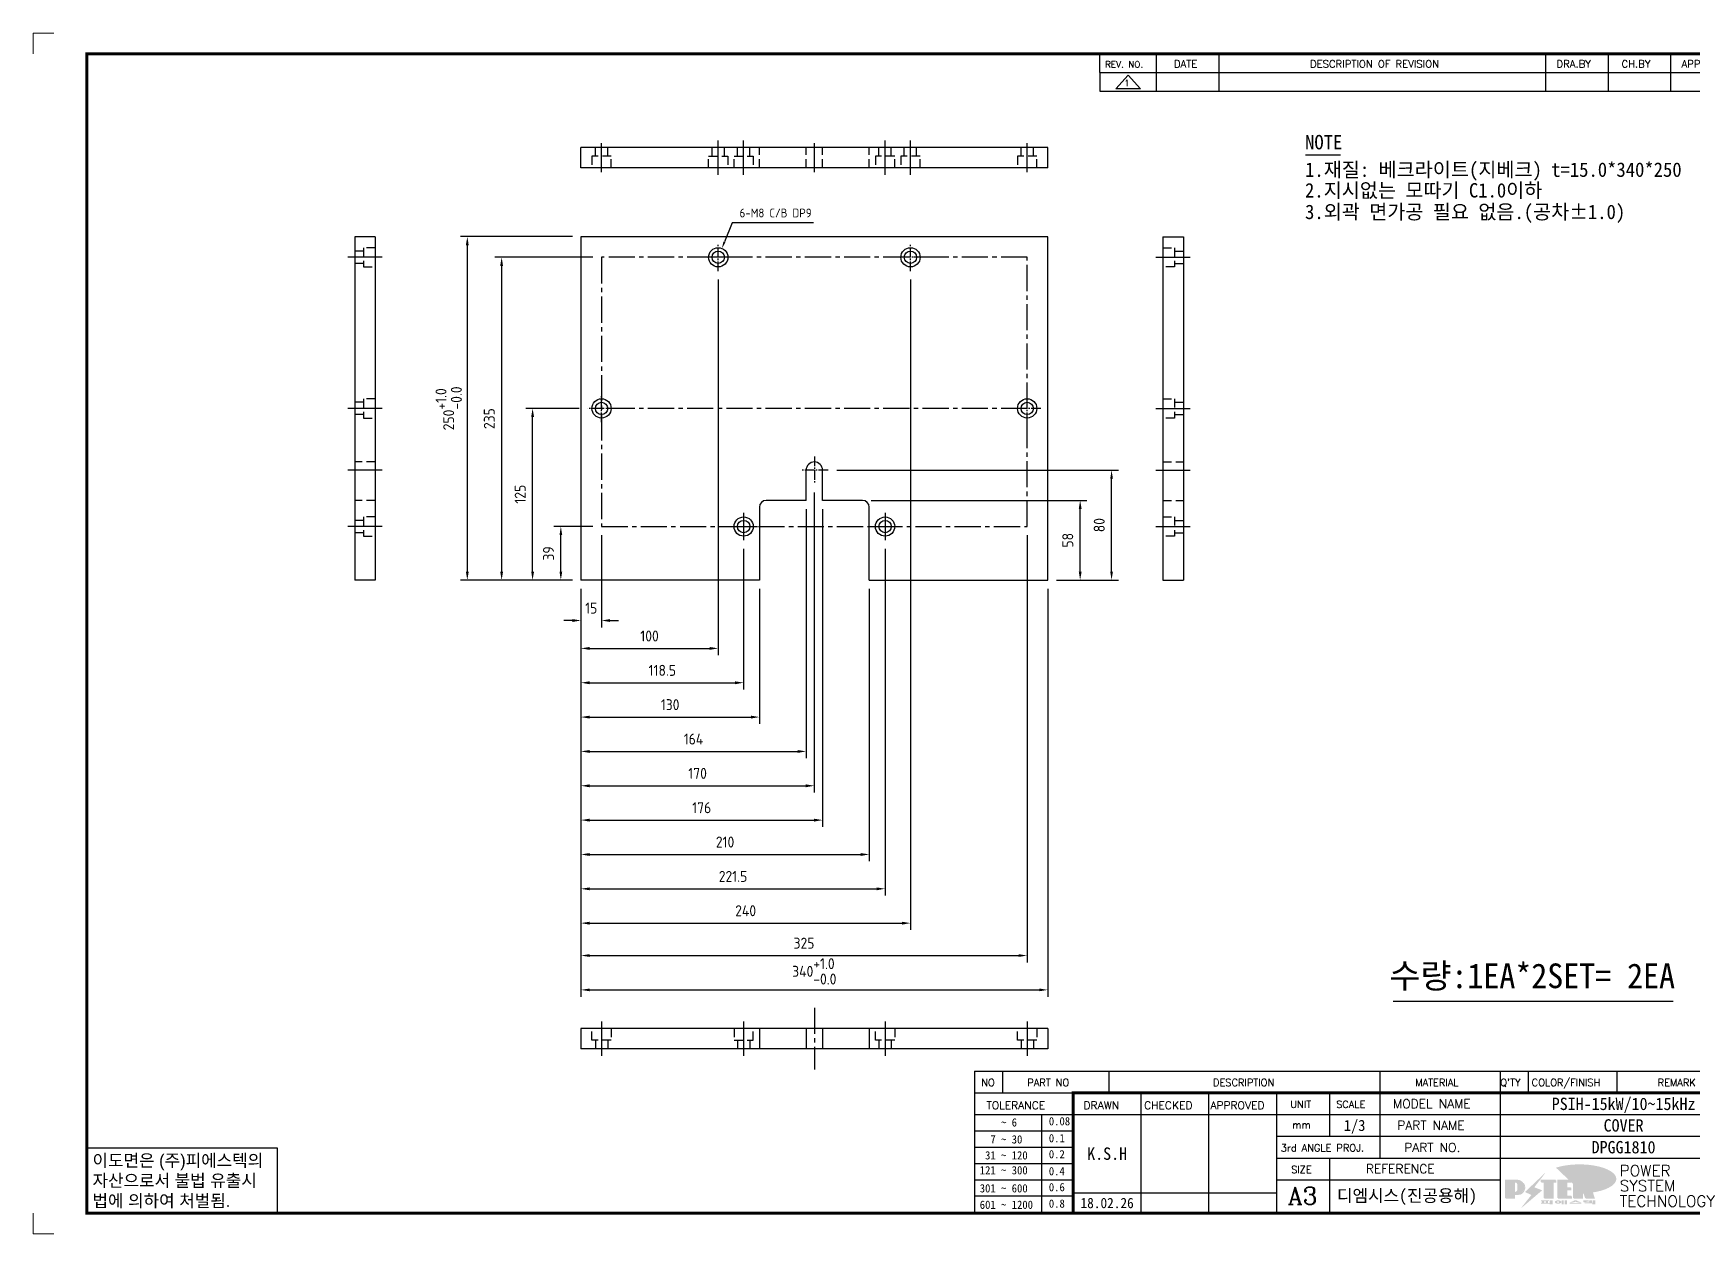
# Model space of a CAD drawing. Header units: millimetres. Extents: x 24815 to 36799, y -9299 to 5469.
# Drawn here: x 25903 to 27111, y -8360 to -7486 of the extents above; entities that cross this region are included whole.
import ezdxf
from ezdxf.enums import TextEntityAlignment as Align

# ---------------------------------------------------------------- set-up
doc = ezdxf.new("R2010")
doc.units = ezdxf.units.MM
for name, pattern in [('CENTER', [50.8, 31.75, -6.35, 6.35, -6.35]), ('CENTER1', [10, 7, -1, 1, -1]), ('CENTER2', [28.575, 19.05, -3.175, 3.175, -3.175]), ('HIDDEN', [9.525, 6.35, -3.175])]:
    doc.linetypes.add(name, pattern=pattern)
for name, color, linetype in [('______', 7, 'Continuous'), ('CENTER', 1, 'CENTER'), ('FORMAT-1', 7, 'Continuous'), ('HIDDEN', 2, 'HIDDEN'), ('line', 3, 'Continuous')]:
    doc.layers.add(name, color=color, linetype=linetype)
doc.styles.add('h1', font='')
doc.styles.add('HAN', font='')
doc.styles.add('RC', font='ROMANC.SHX')
doc.styles.add('ROMANT', font='romant')
doc.styles.get("Standard").update_dxf_attribs({"font": 'ISOCP.SHX', "bigfont": 'WHGTXT.SHX'})
doc.styles.get('h1').set_extended_font_data('New Gulim')
doc.styles.get('HAN').set_extended_font_data('GulimChe')
doc.dimstyles.new('PS-2', dxfattribs={"dimscale": 2, "dimtxt": 3.2, "dimasz": 2.5, "dimexe": 2, "dimexo": 2.5, "dimgap": 2, "dimtad": 1, "dimtoh": 1, "dimrnd": 0.05, "dimzin": 12, "dimdsep": 46, "dimtxsty": 'Standard', "dimcen": 0, "dimclrt": 2, "dimazin": 3, "dimtfac": 1, "dimtofl": 0, "dimtmove": 0, "dimatfit": 3, "dimfxl": 0, "dimtolj": 1, "dimtzin": 0, "dimarcsym": 0})
doc.dimstyles.new('PS-2.5', dxfattribs={"dimscale": 2.5, "dimtxt": 3.2, "dimasz": 2.5, "dimexe": 2, "dimexo": 2.5, "dimgap": 2, "dimtad": 1, "dimtoh": 1, "dimrnd": 0.05, "dimzin": 12, "dimdsep": 46, "dimtxsty": 'Standard', "dimcen": 0, "dimclrt": 2, "dimazin": 3, "dimtfac": 1, "dimtofl": 0, "dimtmove": 0, "dimatfit": 3, "dimfxl": 0, "dimtolj": 1, "dimtzin": 0, "dimarcsym": 0})

# ---------------------------------------------------------------- blocks, each defined once
blk = doc.blocks.new('re3')
at = {"color": 180}
for p, q in [((0, 0), (0, -4.55)), ((6.87, -0.64), (3.86, -3.91)), ((9.88, -3.91), (3.86, -3.91)), ((6.87, -0.64), (9.88, -3.91)), ((13.74, -4.55), (13.74, 0)), ((28.97, -4.55), (28.97, 0)), ((108.25, -4.55), (108.25, 0)), ((123.49, -4.55), (123.49, 0)), ((138.64, -4.55), (138.64, 0)), ((0, -4.55), (155.53, -4.55))]:
    blk.add_line(p, q, dxfattribs=at)
at = {"color": 2, "style": 'RC', "oblique": 15}
blk.add_attdef('REV.NO', text='', height=1.56, dxfattribs=at).set_placement((6.59, -2.56), align=Align.MIDDLE_CENTER)
blk.add_attdef('-1', text='', height=1.56, dxfattribs=at).set_placement((9.37, -1.66), align=Align.MIDDLE_LEFT)
at = {"color": 2, "style": 'HAN'}
for tag, p in [('REV.-DATE', (21.36, -2.28)), ('DRA.BY', (115.87, -2.28)), ('CH.BY', (131.07, -2.28)), ('APP.BY', (147.09, -2.28))]:
    blk.add_attdef(tag, text='', height=2.5, dxfattribs=at).set_placement(p, align=Align.MIDDLE_CENTER)
blk.add_attdef('DESCRIPTION-OF-REVISION', text='', height=2.5, dxfattribs=at).set_placement((31.61, -2.28), align=Align.MIDDLE_LEFT)
blk = doc.blocks.new('t3')
for p, q in [((0, 15.88), (46.25, 15.88)), ((0, 15.88), (0, 0)), ((46.25, 15.88), (46.25, 0)), ((0, 0), (46.25, 0))]:
    blk.add_line(p, q)
at = {"color": 1, "style": 'h1'}
for s, p in [('이도면은 (주)피에스텍의', (1.4, 11.29)), ('자산으로서 불법 유출시', (1.4, 6.41)), ('법에 의하여 처벌됨.', (1.4, 1.52))]:
    blk.add_text(s, height=3, dxfattribs=at).set_placement(p)
blk = doc.blocks.new('new LOGO')
at = {"layer": 'line'}
h = blk.add_hatch(color=253, dxfattribs=at)
edge = h.paths.add_edge_path()
edge.add_ellipse((333.9, 86.4), major_axis=(-165.9, 0), ratio=0.39426, start_angle=111.51268, end_angle=334.46902)
edge.add_ellipse((314.1, 81.2), major_axis=(-153.7, 0), ratio=0.40699, start_angle=121.30662, end_angle=327.74369, ccw=False)
edge.add_line((394, 27.8), (394.7, 25.6))
h = blk.add_hatch(color=1, dxfattribs=at)
h.paths.add_polyline_path([(41.5, 16.4), (54.3, 16.4, 1), (54.3, 82.9), (0, 82.9), (0, -0.1), (41.5, -0.1)])
h.paths.add_polyline_path([(41.5, 27.9), (41.5, 71.9), (43.6, 71.9, -0.414214), (54.6, 60.9), (54.6, 38.9, -0.414214), (43.6, 27.9)], flags=16)
h.paths.add_polyline_path([(214.7, 71.9), (227.5, 71.9), (227.5, 82.9), (159.7, 82.9), (159.7, 71.9), (172.5, 71.9), (172.5, -0.1), (214.7, -0.1)])
h.paths.add_polyline_path([(276, 37.4), (294.8, 37.4), (294.8, 49.1), (276, 49.1), (276, 71.9), (294.8, 71.9), (294.8, 82.9), (234.5, 82.9), (234.5, -0.1), (297, -0.1), (297, 10.9), (276, 10.9)])
h.paths.add_polyline_path([(347.2, 35.2), (359.7, -0.1), (400.5, -0.1), (379.6, 66.8), (399.7, 82.9), (380.6, 82.9), (347.2, 61.6), (347.2, 82.9), (305.5, 82.9), (305.5, -0.1), (347.2, -0.1)])
h = blk.add_hatch(color=250, dxfattribs=at)
h.paths.add_polyline_path([(44.5, 69.4), (46.6, 69.4, -0.129793), (52, 68, 0.221832), (43.6, 71.9), (41.5, 71.9), (41.5, 27.9), (43.6, 27.9, 0.02048), (44.5, 28)], flags=17)
h.paths.add_polyline_path([(44.5, 13.9), (57.3, 13.9, 0.72362), (77.1, 73.9, -0.679777), (54.3, 16.4), (41.5, 16.4), (41.5, -0.1), (3, -0.1), (3, -2.6), (44.5, -2.6)])
h.paths.add_polyline_path([(117.9, 14.2), (71.5, -44.4), (77.1, -39.6), (120.8, 15.6), (92, 28.9), (173.3, 106), (177.5, 111.4), (89.1, 27.6)])
h.paths.add_polyline_path([(162.7, 71.9), (162.7, 69.4), (172.5, 69.4), (172.5, 71.9)], flags=17)
h.paths.add_polyline_path([(217.7, 69.4), (230.5, 69.4), (230.5, 80.4), (227.5, 80.4), (227.5, 71.9), (214.7, 71.9), (214.7, -0.1), (175.5, -0.1), (175.5, -2.6), (217.7, -2.6)])
h.paths.add_polyline_path([(297.8, 46.6), (294.8, 46.6), (294.8, 37.4), (276, 37.4), (276, 10.9), (279, 10.9), (279, 34.9), (297.8, 34.9)])
h.paths.add_polyline_path([(300, 8.4), (297, 8.4), (297, -0.1), (237.5, -0.1), (237.5, -2.6), (300, -2.6)])
h.paths.add_polyline_path([(297.8, 80.4), (294.8, 80.4), (294.8, 71.9), (276, 71.9), (276, 49.1), (279, 49.1), (279, 69.4), (297.8, 69.4)])
h.paths.add_polyline_path([(350.2, 80.4), (347.2, 80.4), (347.2, 61.6), (350.2, 63.5)])
h.paths.add_polyline_path([(350.2, 26.7), (347.2, 35.2), (347.2, -0.1), (308.5, -0.1), (308.5, -2.6), (350.2, -2.6)])
h.paths.add_polyline_path([(402.7, 80.4), (396.5, 80.4), (379.6, 66.8), (400.5, -0.1), (361.8, -0.1), (362.7, -2.6), (403.5, -2.6), (382.6, 64.3)])
blk.add_hatch(color=5, dxfattribs=at).paths.add_polyline_path([(166.3, 35), (131, 49), (180.4, 112.7), (92, 28.9), (120.8, 15.6), (74.4, -43)])
h = blk.add_hatch(color=250, dxfattribs=at)
edge = h.paths.add_edge_path()
edge.add_ellipse((237.8, -17.6), major_axis=(-14.3, 0), ratio=0.526336, start_angle=192.2456, end_angle=269.07481)
edge.add_line((238.1, -10.1), (237.6, -10.1))
edge.add_ellipse((237.8, -17.6), major_axis=(-14.3, 0), ratio=0.526336, start_angle=270.92519, end_angle=449.07481)
edge.add_line((237.6, -25.1), (238.1, -25.1))
edge.add_ellipse((237.8, -17.6), major_axis=(-14.3, 0), ratio=0.526336, start_angle=450.92519, end_angle=527.7544)
edge.add_line((251.7, -19.2), (254.1, -19.2))
edge.add_line((254.1, -19.2), (254.1, -27.1))
edge.add_line((254.1, -27.1), (263.1, -27.1))
edge.add_line((263.1, -27.1), (263.1, -10.1))
edge.add_line((263.1, -10.1), (254.1, -10.1))
edge.add_line((254.1, -10.1), (254.1, -16))
edge.add_line((254.1, -16), (251.7, -16))
h.paths.add_polyline_path([(241, -16.4), (241, -18.7, -1), (234.4, -18.7), (234.4, -16.4, -1)], flags=16)
h.paths.add_polyline_path([(278.2, -10.1), (268.1, -10.1), (268.1, -27.1), (278.2, -27.1)])
h.paths.add_polyline_path([(310.3, -10.1), (310.3, -11.1, -0.157169), (289.3, -17.5), (294, -19.9, 0.128407), (316.3, -15.9, 0.128407), (338.6, -19.9), (343.3, -17.5, -0.157169), (322.2, -11.1), (322.2, -10.1)])
h.paths.add_polyline_path([(342.1, -25.1), (342.1, -22.3), (290.4, -22.3), (290.4, -25.1)])
h.paths.add_polyline_path([(352, -10.1), (352, -16.2, 0.414214), (354, -18.2), (378.7, -18.2), (378.7, -19.6), (390.2, -19.6), (390.2, -10.1), (378.7, -10.1), (378.7, -13.6), (374.7, -13.6), (374.7, -15.1), (378.7, -15.1), (378.7, -16.2), (364.7, -16.2), (364.7, -15.1), (371.2, -15.1), (371.2, -13.6), (364.7, -13.6), (364.7, -12.6), (374.7, -12.6), (374.7, -10.1)])
h.paths.add_polyline_path([(393.8, -10.1), (393.8, -19.6), (405, -19.6), (405, -10.1)])
h.paths.add_polyline_path([(405, -27.1), (405, -20.9), (356.8, -20.9), (356.8, -23), (391.8, -23), (391.8, -27.1)])
h.paths.add_polyline_path([(200.4, -10.1), (200.4, -22.3), (193.2, -22.3), (193.2, -12.6), (196.6, -12.6), (196.6, -10.1), (161, -10.1), (161, -12.6), (164.5, -12.6), (164.5, -22.3), (161, -22.3), (161, -25.1), (200.4, -25.1), (200.4, -27.1), (213.9, -27.1), (213.9, -10.1)])
h.paths.add_polyline_path([(182, -12.6), (175.6, -12.6), (175.6, -22.3), (182, -22.3)], flags=17)
blk = doc.blocks.new('format-3')
at = {"color": 3, "lineweight": 9}
for p, q in [((0, 286.3), (0, 291.3)), ((5, 291.3), (0, 291.3)), ((0, 5), (0, 0)), ((5, 0), (0, 0))]:
    blk.add_line(p, q, dxfattribs=at)
at = {"color": 180}
for p, q in [((258.97, 281.75), (258.97, 286.3)), ((272.71, 281.75), (272.71, 286.3)), ((287.94, 281.75), (287.94, 286.3)), ((367.22, 281.75), (367.22, 286.3)), ((382.45, 281.75), (382.45, 286.3)), ((397.61, 281.75), (397.61, 286.3)), ((258.97, 281.75), (414.5, 281.75)), ((228.5, 39.49), (228.5, 5)), ((228.5, 39.49), (414.5, 39.49)), ((235.29, 39.49), (235.29, 34.21)), ((261.24, 34.21), (261.24, 39.49)), ((326.9, 39.49), (326.9, 34.21)), ((356.11, 39.49), (356.11, 34.21)), ((362.93, 39.49), (362.93, 34.21)), ((384.48, 39.49), (384.48, 34.21)), ((228.5, 34.21), (252.48, 34.21)), ((268.96, 5), (268.96, 34.21)), ((285.45, 5), (285.45, 34.21)), ((301.94, 5), (301.94, 34.21)), ((314.72, 34.21), (314.72, 23.65)), ((326.9, 34.21), (326.9, 18.37)), ((356.11, 34.21), (356.11, 5)), ((228.5, 28.93), (252.48, 28.93)), ((244.89, 5.23), (244.89, 28.93)), ((252.48, 28.93), (414.5, 28.93)), ((228.5, 24.98), (252.48, 24.98)), ((228.5, 21.03), (252.48, 21.03)), ((301.94, 23.65), (414.5, 23.65)), ((228.5, 17.08), (252.48, 17.08)), ((301.94, 18.37), (414.5, 18.37)), ((314.72, 18.37), (314.72, 5)), ((228.5, 13.13), (252.48, 13.13)), ((301.94, 13.09), (356.11, 13.09)), ((228.5, 9.18), (252.48, 9.18)), ((252.48, 9.95), (301.94, 9.95))]:
    blk.add_line(p, q, dxfattribs=at)
at = {"const_width": 0.7}
blk.add_lwpolyline([(252.48, 5), (252.48, 34.21), (414.5, 34.21)], dxfattribs=at)
at = {"layer": 'FORMAT-1', "const_width": 0.7}
blk.add_lwpolyline([(13, 5), (13, 286.3), (414.5, 286.3), (414.5, 5)], close=True, dxfattribs=at)
blk.add_blockref('t3', (13, 5))
at = {"xscale": 0.05400000000000027, "yscale": 0.05400000000000027, "zscale": 0.05400000000000027}
blk.add_blockref('new LOGO', (357.35, 8.65), dxfattribs=at)
at = {"color": 2}
for s, height, style, p in [('REV. NO.', 1.56, 'RC', (260.23, 282.95)), ('DATE', 1.788, 'RC', (276.95, 282.94)), ('DESCRIPTION OF REVISION', 1.7875, 'RC', (309.98, 282.94)), ('DRA.BY', 1.788, 'RC', (369.83, 282.94)), ('CH.BY', 1.788, 'RC', (385.59, 282.94)), ('APP.BY', 1.788, 'RC', (400.18, 282.94)), ('NO', 1.742, 'RC', (230.16, 35.83)), ('PART NO', 1.742, 'RC', (241.36, 35.83)), ('DESCRIPTION', 1.7424, 'RC', (286.43, 35.83)), ('MATERIAL', 1.742, 'RC', (335.52, 35.83)), ("Q'TY", 1.742, 'RC', (356.17, 35.83)), ('COLOR/FINISH', 1.7424, 'RC', (363.8, 35.83)), ('REMARK', 1.742, 'RC', (394.37, 35.83)), ('UNIT', 1.742, 'RC', (305.19, 30.55)), ('SCALE', 1.742, 'RC', (316.32, 30.55)), ('MODEL NAME', 2.178, 'RC', (330.12, 30.46)), (' TOLERANCE', 1.9, 'RC', (230.11, 30.22)), ('0.08', 2, 'HAN', (246.57, 26.31)), ('DRAWN', 1.9, 'RC', (255, 30.22)), ('CHECKED', 1.9, 'RC', (269.71, 30.22)), ('APPROVED', 1.9, 'RC', (285.8, 30.22)), ('    ~ 6', 2, 'HAN', (229.8, 26.03)), ('mm', 1.742, 'RC', (305.67, 25.56)), ('PART NAME', 2.178, 'RC', (331.17, 25.24)), ('  7 ~ 30', 2, 'HAN', (229.8, 21.91)), ('0.1', 2, 'HAN', (246.57, 22.2)), ('0.2', 2, 'HAN', (246.57, 18.32)), ('3rd ANGLE PROJ.', 1.7424, 'RC', (302.87, 19.97)), ('PART NO.', 2.178, 'RC', (332.84, 19.85)), ('121 ~ 300', 2, 'HAN', (229.8, 14.42)), (' 31 ~ 120', 2, 'HAN', (229.8, 18.04)), ('0.4', 2, 'HAN', (246.57, 14.2)), ('SIZE', 1.742, 'RC', (305.39, 14.71)), ('REFERENCE', 2.178, 'RC', (323.52, 14.69)), ('0.6', 2, 'HAN', (246.57, 10.32)), ('301 ~ 600', 2, 'HAN', (229.8, 10.04)), ('0.8', 2, 'HAN', (246.57, 6.33)), ('601 ~ 1200', 2, 'HAN', (229.8, 6.05))]:
    blk.add_text(s, height=height, dxfattribs=dict(at, style=style)).set_placement(p)
at = {"style": 'ROMANT'}
for s, p in [('POWER', (385.15, 13.96)), ('SYSTEM', (385.15, 10.31)), ('TECHNOLOGY', (385.15, 6.56))]:
    blk.add_text(s, height=2.7, dxfattribs=at).set_placement(p)
at = {"color": 2, "lineweight": 25, "style": 'RC'}
blk.add_text('A3', height=4.182, dxfattribs=at).set_placement((304.61, 7.14))
at = {"style": 'HAN'}
for tag, height, p in [('MODEL-NAME', 3, (386.1, 31.53)), ('SCALE', 2.7, (320.81, 26.29)), ('PART-NAME', 3, (386.1, 26.29)), ('DRA-BY', 3, (260.72, 19.44)), ('CH-BY', 3, (277.21, 19.44)), ('APP-BY', 3, (293.7, 19.44)), ('PART-NO', 3, (386.1, 21.01)), ('DRA-DATE', 2.5, (260.72, 7.47)), ('CH-DATE', 2.5, (277.21, 7.47)), ('APP-DATE', 2.5, (293.7, 7.47)), ('관련업체', 3, (333.52, 9.26))]:
    blk.add_attdef(tag, text='', height=height, dxfattribs=at).set_placement(p, align=Align.MIDDLE_CENTER)
blk = doc.blocks.new('*D702')
at = {"color": 0, "lineweight": -2}
for p, q in [((26411.8, -7624.3), (26406.2, -7638.2)), ((26471, -7624.3), (26411.8, -7624.3))]:
    blk.add_line(p, q, dxfattribs=at)
at = {"color": 0}
blk.add_solid([(26405.4, -7637.9), (26406.9, -7638.5), (26404.3, -7642.9)], dxfattribs=at)
at = {"layer": 'Defpoints', "color": 0}
for p in [(26404.3, -7642.9), (26399, -7655.8)]:
    blk.add_point(p, dxfattribs=at)
at = {"color": 2, "insert": (26443.4, -7617.1), "char_height": 6.4, "attachment_point": 5}
blk.add_mtext('\\A1;6-M8 C/B DP9', dxfattribs=at)
blk = doc.blocks.new('*D703')
at = {"layer": '______', "color": 0, "lineweight": -2}
for p, q in [((26316.6, -7851.6), (26316.6, -7918.7)), ((26301.6, -7890.6), (26301.6, -7918.7)), ((26295.4, -7913.7), (26289.1, -7913.7)), ((26322.9, -7913.7), (26329.1, -7913.7))]:
    blk.add_line(p, q, dxfattribs=at)
at = {"layer": '______', "color": 0}
for points in [[(26295.4, -7912.7), (26295.4, -7914.8), (26301.6, -7913.7)], [(26322.9, -7912.7), (26322.9, -7914.8), (26316.6, -7913.7)]]:
    blk.add_solid(points, dxfattribs=at)
at = {"layer": 'Defpoints', "color": 0}
for p in [(26316.6, -7845.3), (26301.6, -7884.3), (26316.6, -7913.7)]:
    blk.add_point(p, dxfattribs=at)
at = {"layer": '______', "color": 2, "insert": (26309.1, -7904.7), "char_height": 8, "attachment_point": 5}
blk.add_mtext('\\A1;15', dxfattribs=at)
blk = doc.blocks.new('*D704')
at = {"layer": '______', "color": 0, "lineweight": -2}
for p, q in [((26401.6, -7665.6), (26401.6, -7939)), ((26301.6, -7890.6), (26301.6, -7939)), ((26307.9, -7934), (26395.4, -7934))]:
    blk.add_line(p, q, dxfattribs=at)
at = {"layer": '______', "color": 0}
for points in [[(26307.9, -7933), (26307.9, -7935.1), (26301.6, -7934)], [(26395.4, -7933), (26395.4, -7935.1), (26401.6, -7934)]]:
    blk.add_solid(points, dxfattribs=at)
at = {"layer": 'Defpoints', "color": 0}
for p in [(26401.6, -7659.3), (26301.6, -7884.3), (26401.6, -7934)]:
    blk.add_point(p, dxfattribs=at)
at = {"layer": '______', "color": 2, "insert": (26351.6, -7925), "char_height": 8, "attachment_point": 5}
blk.add_mtext('\\A1;100', dxfattribs=at)
blk = doc.blocks.new('*D705')
at = {"layer": '______', "color": 0, "lineweight": -2}
for p, q in [((26420.1, -7861.6), (26420.1, -7964)), ((26301.6, -7890.6), (26301.6, -7964)), ((26307.9, -7959), (26413.9, -7959))]:
    blk.add_line(p, q, dxfattribs=at)
at = {"layer": '______', "color": 0}
for points in [[(26307.9, -7958), (26307.9, -7960.1), (26301.6, -7959)], [(26413.9, -7958), (26413.9, -7960.1), (26420.1, -7959)]]:
    blk.add_solid(points, dxfattribs=at)
at = {"layer": 'Defpoints', "color": 0}
for p in [(26420.1, -7855.3), (26301.6, -7884.3), (26420.1, -7959)]:
    blk.add_point(p, dxfattribs=at)
at = {"layer": '______', "color": 2, "insert": (26360.9, -7950), "char_height": 8, "attachment_point": 5}
blk.add_mtext('\\A1;118.5', dxfattribs=at)
blk = doc.blocks.new('*D706')
at = {"layer": '______', "color": 0, "lineweight": -2}
for p, q in [((26301.6, -7890.6), (26301.6, -7989)), ((26431.6, -7890.6), (26431.6, -7989)), ((26307.9, -7984), (26425.4, -7984))]:
    blk.add_line(p, q, dxfattribs=at)
at = {"layer": '______', "color": 0}
for points in [[(26307.9, -7983), (26307.9, -7985.1), (26301.6, -7984)], [(26425.4, -7983), (26425.4, -7985.1), (26431.6, -7984)]]:
    blk.add_solid(points, dxfattribs=at)
at = {"layer": 'Defpoints', "color": 0}
for p in [(26301.6, -7884.3), (26431.6, -7884.3), (26431.6, -7984)]:
    blk.add_point(p, dxfattribs=at)
at = {"layer": '______', "color": 2, "insert": (26366.6, -7975), "char_height": 8, "attachment_point": 5}
blk.add_mtext('\\A1;130', dxfattribs=at)
blk = doc.blocks.new('*D707')
at = {"layer": '______', "color": 0, "lineweight": -2}
for p, q in [((26465.6, -7832.6), (26465.6, -8014)), ((26301.6, -7890.6), (26301.6, -8014)), ((26307.9, -8009), (26459.4, -8009))]:
    blk.add_line(p, q, dxfattribs=at)
at = {"layer": '______', "color": 0}
for points in [[(26307.9, -8008), (26307.9, -8010.1), (26301.6, -8009)], [(26459.4, -8008), (26459.4, -8010.1), (26465.6, -8009)]]:
    blk.add_solid(points, dxfattribs=at)
at = {"layer": 'Defpoints', "color": 0}
for p in [(26465.6, -7826.3), (26301.6, -7884.3), (26465.6, -8009)]:
    blk.add_point(p, dxfattribs=at)
at = {"layer": '______', "color": 2, "insert": (26383.6, -8000), "char_height": 8, "attachment_point": 5}
blk.add_mtext('\\A1;164', dxfattribs=at)
blk = doc.blocks.new('*D708')
at = {"layer": '______', "color": 0, "lineweight": -2}
for p, q in [((26471.6, -7820.6), (26471.6, -8039)), ((26301.6, -7890.6), (26301.6, -8039)), ((26307.9, -8034), (26465.4, -8034))]:
    blk.add_line(p, q, dxfattribs=at)
at = {"layer": '______', "color": 0}
for points in [[(26307.9, -8033), (26307.9, -8035.1), (26301.6, -8034)], [(26465.4, -8033), (26465.4, -8035.1), (26471.6, -8034)]]:
    blk.add_solid(points, dxfattribs=at)
at = {"layer": 'Defpoints', "color": 0}
for p in [(26471.6, -7814.3), (26301.6, -7884.3), (26471.6, -8034)]:
    blk.add_point(p, dxfattribs=at)
at = {"layer": '______', "color": 2, "insert": (26386.6, -8025), "char_height": 8, "attachment_point": 5}
blk.add_mtext('\\A1;170', dxfattribs=at)
blk = doc.blocks.new('*D709')
at = {"layer": '______', "color": 0, "lineweight": -2}
for p, q in [((26477.6, -7832.6), (26477.6, -8064)), ((26301.6, -7890.6), (26301.6, -8064)), ((26307.9, -8059), (26471.4, -8059))]:
    blk.add_line(p, q, dxfattribs=at)
at = {"layer": '______', "color": 0}
for points in [[(26307.9, -8058), (26307.9, -8060.1), (26301.6, -8059)], [(26471.4, -8058), (26471.4, -8060.1), (26477.6, -8059)]]:
    blk.add_solid(points, dxfattribs=at)
at = {"layer": 'Defpoints', "color": 0}
for p in [(26477.6, -7826.3), (26301.6, -7884.3), (26477.6, -8059)]:
    blk.add_point(p, dxfattribs=at)
at = {"layer": '______', "color": 2, "insert": (26389.6, -8050), "char_height": 8, "attachment_point": 5}
blk.add_mtext('\\A1;176', dxfattribs=at)
blk = doc.blocks.new('*D710')
at = {"layer": '______', "color": 0, "lineweight": -2}
for p, q in [((26301.6, -7890.6), (26301.6, -8089)), ((26511.6, -7890.6), (26511.6, -8089)), ((26307.9, -8084), (26505.4, -8084))]:
    blk.add_line(p, q, dxfattribs=at)
at = {"layer": '______', "color": 0}
for points in [[(26307.9, -8083), (26307.9, -8085.1), (26301.6, -8084)], [(26505.4, -8083), (26505.4, -8085.1), (26511.6, -8084)]]:
    blk.add_solid(points, dxfattribs=at)
at = {"layer": 'Defpoints', "color": 0}
for p in [(26301.6, -7884.3), (26511.6, -7884.3), (26511.6, -8084)]:
    blk.add_point(p, dxfattribs=at)
at = {"layer": '______', "color": 2, "insert": (26406.6, -8075), "char_height": 8, "attachment_point": 5}
blk.add_mtext('\\A1;210', dxfattribs=at)
blk = doc.blocks.new('*D711')
at = {"layer": '______', "color": 0, "lineweight": -2}
for p, q in [((26523.1, -7861.6), (26523.1, -8114)), ((26301.6, -7890.6), (26301.6, -8114)), ((26307.9, -8109), (26516.9, -8109))]:
    blk.add_line(p, q, dxfattribs=at)
at = {"layer": '______', "color": 0}
for points in [[(26307.9, -8108), (26307.9, -8110.1), (26301.6, -8109)], [(26516.9, -8108), (26516.9, -8110.1), (26523.1, -8109)]]:
    blk.add_solid(points, dxfattribs=at)
at = {"layer": 'Defpoints', "color": 0}
for p in [(26523.1, -7855.3), (26301.6, -7884.3), (26523.1, -8109)]:
    blk.add_point(p, dxfattribs=at)
at = {"layer": '______', "color": 2, "insert": (26412.4, -8100), "char_height": 8, "attachment_point": 5}
blk.add_mtext('\\A1;221.5', dxfattribs=at)
blk = doc.blocks.new('*D712')
at = {"layer": '______', "color": 0, "lineweight": -2}
for p, q in [((26541.6, -7665.6), (26541.6, -8139)), ((26301.6, -7890.6), (26301.6, -8139)), ((26307.9, -8134), (26535.4, -8134))]:
    blk.add_line(p, q, dxfattribs=at)
at = {"layer": '______', "color": 0}
for points in [[(26307.9, -8133), (26307.9, -8135.1), (26301.6, -8134)], [(26535.4, -8133), (26535.4, -8135.1), (26541.6, -8134)]]:
    blk.add_solid(points, dxfattribs=at)
at = {"layer": 'Defpoints', "color": 0}
for p in [(26541.6, -7659.3), (26301.6, -7884.3), (26541.6, -8134)]:
    blk.add_point(p, dxfattribs=at)
at = {"layer": '______', "color": 2, "insert": (26421.6, -8125), "char_height": 8, "attachment_point": 5}
blk.add_mtext('\\A1;240', dxfattribs=at)
blk = doc.blocks.new('*D713')
at = {"layer": '______', "color": 0, "lineweight": -2}
for p, q in [((26626.6, -7851.6), (26626.6, -8162.6)), ((26301.6, -7890.6), (26301.6, -8162.6)), ((26307.9, -8157.6), (26620.4, -8157.6))]:
    blk.add_line(p, q, dxfattribs=at)
at = {"layer": '______', "color": 0}
for points in [[(26307.9, -8156.6), (26307.9, -8158.6), (26301.6, -8157.6)], [(26620.4, -8156.6), (26620.4, -8158.6), (26626.6, -8157.6)]]:
    blk.add_solid(points, dxfattribs=at)
at = {"layer": 'Defpoints', "color": 0}
for p in [(26626.6, -7845.3), (26301.6, -7884.3), (26626.6, -8157.6)]:
    blk.add_point(p, dxfattribs=at)
at = {"layer": '______', "color": 2, "insert": (26464.1, -8148.6), "char_height": 8, "attachment_point": 5}
blk.add_mtext('\\A1;325', dxfattribs=at)
blk = doc.blocks.new('*D714')
at = {"layer": '______', "color": 0, "lineweight": -2}
for p, q in [((26301.6, -7890.6), (26301.6, -8187.6)), ((26641.6, -7890.6), (26641.6, -8187.6)), ((26307.9, -8182.6), (26635.4, -8182.6))]:
    blk.add_line(p, q, dxfattribs=at)
at = {"layer": '______', "color": 0}
for points in [[(26307.9, -8181.6), (26307.9, -8183.6), (26301.6, -8182.6)], [(26635.4, -8181.6), (26635.4, -8183.6), (26641.6, -8182.6)]]:
    blk.add_solid(points, dxfattribs=at)
at = {"layer": 'Defpoints', "color": 0}
for p in [(26301.6, -7884.3), (26641.6, -7884.3), (26641.6, -8182.6)]:
    blk.add_point(p, dxfattribs=at)
at = {"layer": '______', "color": 2, "insert": (26471.6, -8169.1), "char_height": 8, "attachment_point": 5}
blk.add_mtext('\\A1;340\\S+1.0^ -0.0;', dxfattribs=at)
blk = doc.blocks.new('*D715')
at = {"layer": '______', "color": 0, "lineweight": -2}
for p, q in [((26310.4, -7845.3), (26282, -7845.3)), ((26287, -7878.1), (26287, -7851.6)), ((26295.4, -7884.3), (26282, -7884.3))]:
    blk.add_line(p, q, dxfattribs=at)
at = {"layer": '______', "color": 0}
for points in [[(26286, -7851.6), (26288, -7851.6), (26287, -7845.3)], [(26286, -7878.1), (26288, -7878.1), (26287, -7884.3)]]:
    blk.add_solid(points, dxfattribs=at)
at = {"layer": 'Defpoints', "color": 0}
for p in [(26287, -7845.3), (26316.6, -7845.3), (26301.6, -7884.3)]:
    blk.add_point(p, dxfattribs=at)
at = {"layer": '______', "color": 2, "insert": (26278, -7864.9), "char_height": 8, "attachment_point": 5, "rotation": 90}
blk.add_mtext('\\A1;39', dxfattribs=at)
blk = doc.blocks.new('*D716')
at = {"layer": '______', "color": 0, "lineweight": -2}
for p, q in [((26487.9, -7804.3), (26693.1, -7804.3)), ((26688.1, -7878.1), (26688.1, -7810.6)), ((26647.9, -7884.3), (26693.1, -7884.3))]:
    blk.add_line(p, q, dxfattribs=at)
at = {"layer": '______', "color": 0}
for points in [[(26687.1, -7810.6), (26689.1, -7810.6), (26688.1, -7804.3)], [(26687.1, -7878.1), (26689.1, -7878.1), (26688.1, -7884.3)]]:
    blk.add_solid(points, dxfattribs=at)
at = {"layer": 'Defpoints', "color": 0}
for p in [(26481.6, -7804.3), (26688.1, -7804.3), (26641.6, -7884.3)]:
    blk.add_point(p, dxfattribs=at)
at = {"layer": '______', "color": 2, "insert": (26679.1, -7844.3), "char_height": 8, "attachment_point": 5, "rotation": 90}
blk.add_mtext('\\A1;80', dxfattribs=at)
blk = doc.blocks.new('*D717')
at = {"layer": '______', "color": 0, "lineweight": -2}
for p, q in [((26300.4, -7759.3), (26261.4, -7759.3)), ((26266.4, -7878.1), (26266.4, -7765.6)), ((26295.4, -7884.3), (26261.4, -7884.3))]:
    blk.add_line(p, q, dxfattribs=at)
at = {"layer": '______', "color": 0}
for points in [[(26265.4, -7765.6), (26267.5, -7765.6), (26266.4, -7759.3)], [(26265.4, -7878.1), (26267.5, -7878.1), (26266.4, -7884.3)]]:
    blk.add_solid(points, dxfattribs=at)
at = {"layer": 'Defpoints', "color": 0}
for p in [(26266.4, -7759.3), (26306.6, -7759.3), (26301.6, -7884.3)]:
    blk.add_point(p, dxfattribs=at)
at = {"layer": '______', "color": 2, "insert": (26257.4, -7821.8), "char_height": 8, "attachment_point": 5, "rotation": 90}
blk.add_mtext('\\A1;125', dxfattribs=at)
blk = doc.blocks.new('*D718')
at = {"layer": '______', "color": 0, "lineweight": -2}
for p, q in [((26310.4, -7649.3), (26238.9, -7649.3)), ((26243.9, -7878.1), (26243.9, -7655.6)), ((26295.4, -7884.3), (26238.9, -7884.3))]:
    blk.add_line(p, q, dxfattribs=at)
at = {"layer": '______', "color": 0}
for points in [[(26242.8, -7655.6), (26244.9, -7655.6), (26243.9, -7649.3)], [(26242.8, -7878.1), (26244.9, -7878.1), (26243.9, -7884.3)]]:
    blk.add_solid(points, dxfattribs=at)
at = {"layer": 'Defpoints', "color": 0}
for p in [(26243.9, -7649.3), (26316.6, -7649.3), (26301.6, -7884.3)]:
    blk.add_point(p, dxfattribs=at)
at = {"layer": '______', "color": 2, "insert": (26234.9, -7766.8), "char_height": 8, "attachment_point": 5, "rotation": 90}
blk.add_mtext('\\A1;235', dxfattribs=at)
blk = doc.blocks.new('*D719')
at = {"layer": '______', "color": 0, "lineweight": -2}
for p, q in [((26295.4, -7634.3), (26213.9, -7634.3)), ((26218.9, -7878.1), (26218.9, -7640.6)), ((26295.4, -7884.3), (26213.9, -7884.3))]:
    blk.add_line(p, q, dxfattribs=at)
at = {"layer": '______', "color": 0}
for points in [[(26217.8, -7640.6), (26219.9, -7640.6), (26218.9, -7634.3)], [(26217.8, -7878.1), (26219.9, -7878.1), (26218.9, -7884.3)]]:
    blk.add_solid(points, dxfattribs=at)
at = {"layer": 'Defpoints', "color": 0}
for p in [(26218.9, -7634.3), (26301.6, -7634.3), (26301.6, -7884.3)]:
    blk.add_point(p, dxfattribs=at)
at = {"layer": '______', "color": 2, "insert": (26205.3, -7759.3), "char_height": 8, "attachment_point": 5, "rotation": 90}
blk.add_mtext('\\A1;250\\S+1.0^ -0.0;', dxfattribs=at)
blk = doc.blocks.new('*D720')
at = {"layer": '______', "color": 0, "lineweight": -2}
for p, q in [((26512.9, -7826.3), (26670.2, -7826.3)), ((26665.2, -7878.1), (26665.2, -7832.6)), ((26647.9, -7884.3), (26670.2, -7884.3))]:
    blk.add_line(p, q, dxfattribs=at)
at = {"layer": '______', "color": 0}
for points in [[(26664.2, -7832.6), (26666.3, -7832.6), (26665.2, -7826.3)], [(26664.2, -7878.1), (26666.3, -7878.1), (26665.2, -7884.3)]]:
    blk.add_solid(points, dxfattribs=at)
at = {"layer": 'Defpoints', "color": 0}
for p in [(26506.6, -7826.3), (26665.2, -7826.3), (26641.6, -7884.3)]:
    blk.add_point(p, dxfattribs=at)
at = {"layer": '______', "color": 2, "insert": (26656.2, -7855.3), "char_height": 8, "attachment_point": 5, "rotation": 90}
blk.add_mtext('\\A1;58', dxfattribs=at)

msp = doc.modelspace()

# ---------------------------------------------------------------- linework, layer by layer
at = {"color": 32}
for p, q in [((26301.638, -7584.314), (26301.638, -7569.314)), ((26641.638, -7569.314), (26301.638, -7569.314)), ((26641.638, -7584.314), (26641.638, -7569.314)), ((26641.638, -7584.314), (26301.638, -7584.314)), ((26151.874, -7634.34), (26136.874, -7634.34)), ((26136.874, -7634.34), (26136.874, -7884.34)), ((26151.874, -7634.34), (26151.874, -7884.34)), ((26641.638, -7634.34), (26301.638, -7634.34)), ((26301.638, -7634.34), (26301.638, -7884.34)), ((26641.638, -7884.34), (26641.638, -7634.34)), ((26725.37, -7634.34), (26740.37, -7634.34)), ((26725.37, -7634.34), (26725.37, -7884.34)), ((26740.37, -7634.34), (26740.37, -7884.34)), ((26465.638, -7826.34), (26465.638, -7804.34)), ((26477.638, -7826.34), (26477.638, -7804.34)), ((26151.874, -7884.34), (26136.874, -7884.34)), ((26431.638, -7884.34), (26301.638, -7884.34)), ((26511.638, -7884.34), (26641.638, -7884.34)), ((26725.37, -7884.34), (26740.37, -7884.34)), ((26301.638, -8210.591), (26301.638, -8225.591)), ((26641.638, -8210.591), (26301.638, -8210.591)), ((26431.638, -8210.591), (26431.638, -8225.591)), ((26465.638, -8210.591), (26465.638, -8225.591)), ((26477.638, -8210.591), (26477.638, -8225.591)), ((26511.638, -8210.591), (26511.638, -8225.591)), ((26641.638, -8210.591), (26641.638, -8225.591)), ((26641.638, -8225.591), (26301.638, -8225.591))]:
    msp.add_line(p, q, dxfattribs=at)
at = {"color": 2}
msp.add_line((26829.37, -7574.761), (26854.744, -7574.761), dxfattribs=at)
at = {"color": 1, "linetype": 'CENTER1'}
for p, q in [((26411.643, -7649.34), (26391.632, -7649.34)), ((26401.638, -7659.34), (26401.638, -7639.34)), ((26551.643, -7649.34), (26531.632, -7649.34)), ((26541.638, -7659.34), (26541.638, -7639.34)), ((26326.643, -7759.34), (26306.632, -7759.34)), ((26316.638, -7769.34), (26316.638, -7749.34)), ((26636.643, -7759.34), (26616.632, -7759.34)), ((26626.638, -7769.34), (26626.638, -7749.34)), ((26471.638, -7794.34), (26471.638, -7814.34)), ((26481.638, -7804.34), (26461.638, -7804.34))]:
    msp.add_line(p, q, dxfattribs=at)
at = {"color": 1, "linetype": 'CENTER2'}
for p, q in [((26626.638, -7759.34), (26316.638, -7759.34)), ((26471.638, -8195.591), (26471.638, -8240.591))]:
    msp.add_line(p, q, dxfattribs=at)
msp.add_line((26893.305, -8190.713), (27097.042, -8190.713))
msp.add_lwpolyline([(26316.638, -7845.34), (26626.638, -7845.34), (26626.638, -7649.34), (26316.638, -7649.34)], close=True, dxfattribs=at)
at = {"color": 32}
for points in [[(26465.638, -7826.34), (26436.638, -7826.34, 0.41421356), (26431.638, -7831.34), (26431.638, -7884.34)], [(26511.638, -7884.34), (26511.638, -7831.34, 0.41421356), (26506.638, -7826.34), (26477.638, -7826.34)]]:
    msp.add_lwpolyline(points, format="xyb", dxfattribs=at)
for centre, radius in [((26401.638, -7649.34), 7), ((26401.638, -7649.34), 4.5), ((26541.638, -7649.34), 7), ((26541.638, -7649.34), 4.5), ((26316.638, -7759.34), 7), ((26316.638, -7759.34), 4.5), ((26626.638, -7759.34), 7), ((26626.638, -7759.34), 4.5)]:
    msp.add_circle(centre, radius, dxfattribs=at)
msp.add_arc((26471.638, -7804.34), 6, 0, 180, dxfattribs=at)
at = {"layer": '______', "color": 1, "linetype": 'CENTER'}
for p, q in [((26316.638, -7587.314), (26316.638, -7566.314)), ((26471.638, -7587.314), (26471.638, -7566.314)), ((26626.638, -7587.314), (26626.638, -7566.314))]:
    msp.add_line(p, q, dxfattribs=at)
at = {"layer": '______', "color": 32}
for centre, radius in [((26420.138, -7845.34), 7), ((26420.138, -7845.34), 4.5), ((26523.138, -7845.34), 7), ((26523.138, -7845.34), 4.5)]:
    msp.add_circle(centre, radius, dxfattribs=at)
at = {"layer": 'CENTER'}
for p, q in [((26401.638, -7589.314), (26401.638, -7564.314)), ((26420.138, -7589.314), (26420.138, -7564.314)), ((26523.138, -7589.314), (26523.138, -7564.314)), ((26541.638, -7589.314), (26541.638, -7564.314)), ((26156.874, -7649.34), (26131.874, -7649.34)), ((26720.37, -7649.34), (26745.37, -7649.34)), ((26156.874, -7759.34), (26131.874, -7759.34)), ((26720.37, -7759.34), (26745.37, -7759.34)), ((26156.874, -7804.34), (26131.874, -7804.34)), ((26720.37, -7804.34), (26745.37, -7804.34)), ((26420.138, -7835.34), (26420.138, -7855.34)), ((26523.138, -7835.34), (26523.138, -7855.34)), ((26156.874, -7845.34), (26131.874, -7845.34)), ((26410.138, -7845.34), (26430.138, -7845.34)), ((26513.138, -7845.34), (26533.138, -7845.34)), ((26720.37, -7845.34), (26745.37, -7845.34)), ((26316.638, -8205.591), (26316.638, -8230.591)), ((26420.138, -8205.591), (26420.138, -8230.591)), ((26523.138, -8205.591), (26523.138, -8230.591)), ((26626.638, -8205.591), (26626.638, -8230.591))]:
    msp.add_line(p, q, dxfattribs=at)
at = {"layer": 'HIDDEN'}
for p, q in [((26312.138, -7575.714), (26312.138, -7569.314)), ((26321.138, -7575.714), (26321.138, -7569.314)), ((26397.138, -7575.714), (26397.138, -7569.314)), ((26406.138, -7575.714), (26406.138, -7569.314)), ((26415.638, -7575.714), (26415.638, -7569.314)), ((26424.638, -7575.714), (26424.638, -7569.314)), ((26431.638, -7584.314), (26431.638, -7569.314)), ((26465.638, -7584.314), (26465.638, -7569.314)), ((26477.638, -7584.314), (26477.638, -7569.314)), ((26511.638, -7584.314), (26511.638, -7569.314)), ((26518.638, -7575.714), (26518.638, -7569.314)), ((26527.638, -7575.714), (26527.638, -7569.314)), ((26537.138, -7575.714), (26537.138, -7569.314)), ((26546.138, -7575.714), (26546.138, -7569.314)), ((26622.138, -7575.714), (26622.138, -7569.314)), ((26631.138, -7575.714), (26631.138, -7569.314)), ((26143.274, -7644.84), (26136.874, -7644.84)), ((26733.97, -7644.84), (26740.37, -7644.84)), ((26143.274, -7653.84), (26136.874, -7653.84)), ((26733.97, -7653.84), (26740.37, -7653.84)), ((26143.274, -7754.84), (26136.874, -7754.84)), ((26733.97, -7754.84), (26740.37, -7754.84)), ((26143.274, -7763.84), (26136.874, -7763.84)), ((26733.97, -7763.84), (26740.37, -7763.84)), ((26151.874, -7798.34), (26136.874, -7798.34)), ((26725.37, -7798.34), (26740.37, -7798.34)), ((26151.874, -7826.34), (26136.874, -7826.34)), ((26725.37, -7826.34), (26740.37, -7826.34)), ((26143.274, -7840.84), (26136.874, -7840.84)), ((26733.97, -7840.84), (26740.37, -7840.84)), ((26143.274, -7849.84), (26136.874, -7849.84)), ((26733.97, -7849.84), (26740.37, -7849.84)), ((26312.138, -8219.191), (26312.138, -8225.591)), ((26321.138, -8219.191), (26321.138, -8225.591)), ((26415.638, -8219.191), (26415.638, -8225.591)), ((26424.638, -8219.191), (26424.638, -8225.591)), ((26518.638, -8219.191), (26518.638, -8225.591)), ((26527.638, -8219.191), (26527.638, -8225.591)), ((26622.138, -8219.191), (26622.138, -8225.591)), ((26631.138, -8219.191), (26631.138, -8225.591))]:
    msp.add_line(p, q, dxfattribs=at)
for points in [[(26323.638, -7584.314), (26323.638, -7575.714), (26309.638, -7575.714), (26309.638, -7584.314)], [(26394.638, -7584.314), (26394.638, -7575.714), (26408.638, -7575.714), (26408.638, -7584.314)], [(26413.138, -7584.314), (26413.138, -7575.714), (26427.138, -7575.714), (26427.138, -7584.314)], [(26530.138, -7584.314), (26530.138, -7575.714), (26516.138, -7575.714), (26516.138, -7584.314)], [(26548.638, -7584.314), (26548.638, -7575.714), (26534.638, -7575.714), (26534.638, -7584.314)], [(26633.638, -7584.314), (26633.638, -7575.714), (26619.638, -7575.714), (26619.638, -7584.314)], [(26151.874, -7642.34), (26143.274, -7642.34), (26143.274, -7656.34), (26151.874, -7656.34)], [(26725.37, -7642.34), (26733.97, -7642.34), (26733.97, -7656.34), (26725.37, -7656.34)], [(26151.874, -7752.34), (26143.274, -7752.34), (26143.274, -7766.34), (26151.874, -7766.34)], [(26725.37, -7752.34), (26733.97, -7752.34), (26733.97, -7766.34), (26725.37, -7766.34)], [(26151.874, -7838.34), (26143.274, -7838.34), (26143.274, -7852.34), (26151.874, -7852.34)], [(26725.37, -7838.34), (26733.97, -7838.34), (26733.97, -7852.34), (26725.37, -7852.34)], [(26323.638, -8210.591), (26323.638, -8219.191), (26309.638, -8219.191), (26309.638, -8210.591)], [(26413.138, -8210.591), (26413.138, -8219.191), (26427.138, -8219.191), (26427.138, -8210.591)], [(26530.138, -8210.591), (26530.138, -8219.191), (26516.138, -8219.191), (26516.138, -8210.591)], [(26633.638, -8210.591), (26633.638, -8219.191), (26619.638, -8219.191), (26619.638, -8210.591)]]:
    msp.add_lwpolyline(points, dxfattribs=at)

# ---------------------------------------------------------------- block references
ref = msp.add_blockref('format-3', (25902.7, -8360.134), dxfattribs=dict(xscale=3, yscale=3, zscale=3))
ref.add_attrib('DRA-DATE', '18.02.26', dxfattribs={"height": 7.5, "style": 'HAN'}).set_placement((26684.861, -8337.709), align=Align.MIDDLE_CENTER)
ref.add_attrib('DRA-BY', 'K.S.H', dxfattribs={"height": 9, "style": 'HAN'}).set_placement((26684.861, -8301.808), align=Align.MIDDLE_CENTER)
ref.add_attrib('MODEL-NAME', 'PSIH-15kW/10~15kHz', dxfattribs={"lineweight": 35, "height": 9, "style": 'HAN'}).set_placement((27060.987, -8265.559), align=Align.MIDDLE_CENTER)
ref.add_attrib('PART-NAME', 'COVER', dxfattribs={"lineweight": 35, "height": 9, "style": 'HAN'}).set_placement((27060.987, -8281.251), align=Align.MIDDLE_CENTER)
ref.add_attrib('PART-NO', 'DPGG1810', dxfattribs={"lineweight": 35, "height": 9, "style": 'HAN'}).set_placement((27060.987, -8297.091), align=Align.MIDDLE_CENTER)
ref.add_attrib('SCALE', '1/3', dxfattribs={"height": 8.1, "style": 'HAN'}).set_placement((26865.125, -8281.251), align=Align.MIDDLE_CENTER)
ref.add_attrib('관련업체', '디엠시스(진공용해)', dxfattribs={"height": 9, "style": 'HAN'}).set_placement((26903.27, -8332.346), align=Align.MIDDLE_CENTER)
ref = msp.add_blockref('re3', (26679.598, -7514.884), dxfattribs=dict(xscale=3, yscale=3, zscale=3))
ref.add_attrib('REV.NO', '1', dxfattribs={"color": 2, "height": 4.68, "style": 'RC'}).set_placement((26699.363, -7522.556), align=Align.MIDDLE_CENTER)

# ---------------------------------------------------------------- texts
at = {"color": 2, "style": 'HAN'}
for s, height, p in [('NOTE', 10.5, (26829.023, -7570.782)), ('1.재질: 베크라이트(지베크) t=15.0*340*250', 10.5, (26829.023, -7590.786)), ('2.지시없는 모따기 C1.0이하 ', 10.5, (26828.975, -7605.836)), ('3.외곽 면가공 필요 없음.(공차%%P1.0)', 10.5, (26829.023, -7621.519)), ('수량:1EA*2SET= 2EA', 18, (26890.454, -8181.351))]:
    msp.add_text(s, height=height, dxfattribs=at).set_placement(p)

# ---------------------------------------------------------------- dimensions: what is measured, and where the dimension line sits
dim = msp.add_diameter_dim_2p(p1=(26399.004, -7655.826), p2=(26404.271, -7642.854), text='6-M8 C/B DP9', dimstyle='PS-2')
dim.commit()
dim.dimension.update_dxf_attribs({"geometry": '*D702', "text_midpoint": (26443.397, -7624.304), "dimtype": 163})
at = {"layer": '______'}
dim = msp.add_linear_dim(base=(26218.852, -7634.34), p1=(26301.638, -7884.34), p2=(26301.638, -7634.34), angle=90, dimstyle='PS-2.5', override={"dimtol": 1, "dimtp": 1, "dimtm": 1e-09, "dimtdec": 1}, dxfattribs=at)
dim.commit()
dim.dimension.update_dxf_attribs({"geometry": '*D719', "text_midpoint": (26205.312, -7759.34)})
for base, p1, p2, picture, middle in [((26243.852, -7649.34), (26301.638, -7884.34), (26316.638, -7649.34), '*D718', (26234.851, -7766.84)), ((26266.448, -7759.34), (26301.638, -7884.34), (26306.632, -7759.34), '*D717', (26257.447, -7821.84)), ((26688.096, -7804.34), (26641.638, -7884.34), (26481.638, -7804.34), '*D716', (26679.096, -7844.34)), ((26665.21, -7826.34), (26641.638, -7884.34), (26506.638, -7826.34), '*D720', (26656.21, -7855.34))]:
    dim = msp.add_linear_dim(base=base, p1=p1, p2=p2, angle=90, dimstyle='PS-2.5', dxfattribs=at)
    dim.commit()
    dim.dimension.update_dxf_attribs({"geometry": picture, "text_midpoint": middle})
for base, p2, picture, middle in [((26401.638, -7934.021), (26401.638, -7659.34), '*D704', (26351.638, -7925.021)), ((26541.638, -8134.021), (26541.638, -7659.34), '*D712', (26421.638, -8125.021)), ((26471.638, -8034.021), (26471.638, -7814.34), '*D708', (26386.638, -8025.021)), ((26465.638, -8009.021), (26465.638, -7826.34), '*D707', (26383.638, -8000.021)), ((26477.638, -8059.021), (26477.638, -7826.34), '*D709', (26389.638, -8050.021)), ((26626.638, -8157.606), (26626.638, -7845.34), '*D713', (26464.138, -8148.605)), ((26420.138, -7959.021), (26420.138, -7855.34), '*D705', (26360.888, -7950.021)), ((26523.138, -8109.021), (26523.138, -7855.34), '*D711', (26412.388, -8100.021)), ((26431.638, -7984.021), (26431.638, -7884.34), '*D706', (26366.638, -7975.021)), ((26511.638, -8084.021), (26511.638, -7884.34), '*D710', (26406.638, -8075.021))]:
    dim = msp.add_linear_dim(base=base, p1=(26301.638, -7884.34), p2=p2, dimstyle='PS-2.5', dxfattribs=at)
    dim.commit()
    dim.dimension.update_dxf_attribs({"geometry": picture, "text_midpoint": middle})
dim = msp.add_linear_dim(base=(26287.003, -7845.34), p1=(26301.638, -7884.34), p2=(26316.638, -7845.34), angle=90, dimstyle='PS-2.5', dxfattribs=at)
dim.commit()
dim.dimension.update_dxf_attribs({"geometry": '*D715', "text_midpoint": (26287.003, -7864.85), "dimtype": 160})
dim = msp.add_linear_dim(base=(26316.638, -7913.739), p1=(26301.638, -7884.34), p2=(26316.638, -7845.34), dimstyle='PS-2.5', dxfattribs=at)
dim.commit()
dim.dimension.update_dxf_attribs({"geometry": '*D703', "text_midpoint": (26309.138, -7913.739), "dimtype": 160})
dim = msp.add_linear_dim(base=(26641.638, -8182.606), p1=(26301.638, -7884.34), p2=(26641.638, -7884.34), dimstyle='PS-2.5', override={"dimtol": 1, "dimtp": 1, "dimtm": 1e-09, "dimtdec": 1}, dxfattribs=at)
dim.commit()
dim.dimension.update_dxf_attribs({"geometry": '*D714', "text_midpoint": (26471.638, -8169.066)})

doc.saveas('drawing.dxf')
